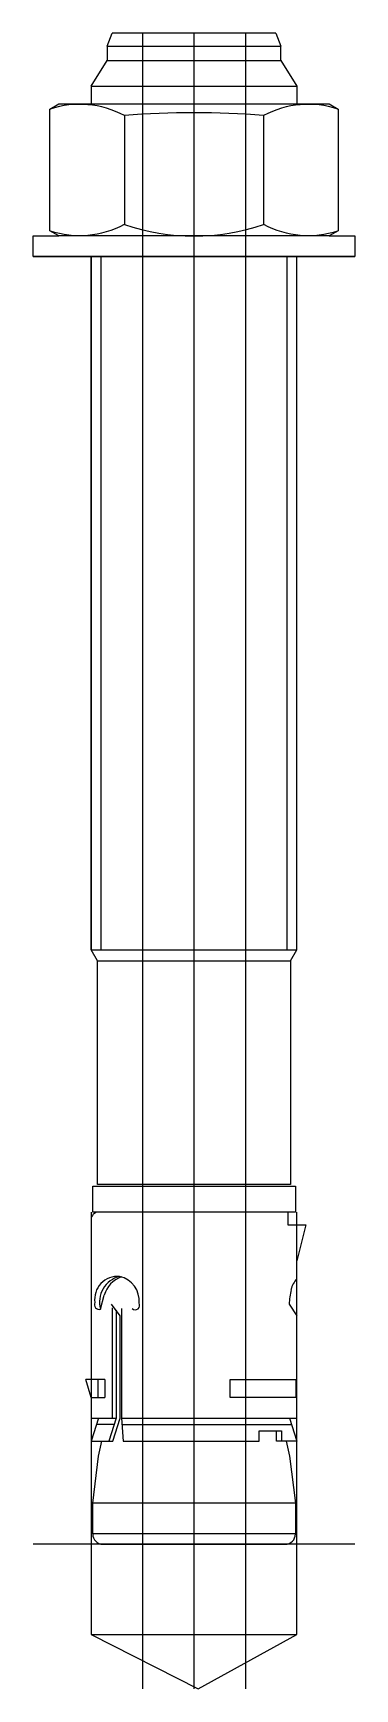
# Model space of a CAD drawing. Extents: x -12 to 12, y -111 to 17.
import ezdxf

# ---------------------------------------------------------------- set-up
doc = ezdxf.new("R2010")
doc.units = 0
doc.layers.get('0').update_dxf_attribs({"linetype": 'CONTINUOUS'})

msp = doc.modelspace()

# ---------------------------------------------------------------- linework, layer by layer
at = {"linetype": 'CONTINUOUS'}
for p, q in [((-6.75, 16.33), (-6.35, 17.35)), ((6.35, 17.35), (-6.35, 17.35)), ((-4, 17.35), (-4, -111.23)), ((0, -111.23), (0, 17.35)), ((4, 17.35), (4, -111.23)), ((6.35, 17.35), (6.75, 16.33)), ((-6.75, 16.33), (-6.75, 15.23)), ((-6.75, 16.33), (6.75, 16.33)), ((6.75, 15.23), (6.75, 16.33)), ((-8, 13.23), (-6.75, 15.23)), ((-6.75, 15.23), (6.75, 15.23)), ((6.75, 15.23), (8, 13.23)), ((-8, 13.23), (8, 13.23)), ((-8, 13.23), (-8, 11.85)), ((8, 13.23), (8, 11.85)), ((-11.19, 11.45), (-10.5, 11.85)), ((-10.5, 11.85), (10.5, 11.85)), ((10.5, 11.85), (11.19, 11.45)), ((-11.19, 2), (-11.19, 11.45)), ((-5.41, 10.95), (-5.41, 2.5)), ((5.41, 10.95), (5.41, 2.5)), ((11.19, 11.45), (11.19, 2)), ((-12.5, 1.6), (-10.5, 1.6)), ((-12.5, 0), (-12.5, 1.6)), ((-10.5, 1.6), (-11.19, 2)), ((10.5, 1.6), (-10.5, 1.6)), ((11.19, 2), (10.5, 1.6)), ((10.5, 1.6), (12.5, 1.6)), ((12.5, 1.6), (12.5, 0)), ((-12.5, 0), (12.5, 0)), ((12.5, 0), (-12.5, 0)), ((-8, 0), (-8, -53.83)), ((-8, -53.83), (-8, 0)), ((-7.23, 0), (-7.23, -53.83)), ((7.23, -53.83), (7.23, 0)), ((8, -53.83), (8, 0)), ((-8, -53.83), (8, -53.83)), ((-7.5, -54.69), (-8, -53.83)), ((7.5, -54.69), (8, -53.83)), ((-7.5, -72.05), (-7.5, -54.69)), ((-7.5, -54.69), (7.5, -54.69)), ((7.5, -54.69), (7.5, -72.05)), ((-7.87, -72.2), (7.88, -72.2)), ((-7.87, -74.2), (-7.87, -72.2)), ((7.5, -72.05), (-7.5, -72.05)), ((7.88, -72.2), (7.88, -74.2)), ((-8, -74.2), (-8, -107)), ((7.88, -74.2), (-7.87, -74.2)), ((-1, -74.2), (-7, -74.2)), ((7.3, -74.2), (7.3, -75.2)), ((8, -107), (8, -74.2)), ((7.3, -75.2), (8.7, -75.2)), ((8.7, -75.2), (8, -78)), ((-7.27, -81.74), (-6.97, -80.65)), ((-5.73, -82.25), (-6.4, -81.36)), ((-6.34, -90.2), (-6.34, -81.64)), ((-6.05, -81.82), (-6.05, -90.2)), ((-5.73, -90.2), (-5.73, -82.25)), ((-5.64, -81.69), (-5.64, -90.2)), ((7.4, -81.36), (8, -82.25)), ((-8, -88.6), (-8.4, -87.2)), ((-6.93, -87.2), (-8.4, -87.2)), ((-7.47, -87.2), (-7.47, -88.6)), ((-6.93, -87.2), (-6.93, -88.6)), ((2.8, -88.6), (2.8, -87.2)), ((2.8, -87.2), (7.9, -87.2)), ((7.9, -87.2), (7.9, -88.6)), ((-8, -88.6), (-6.93, -88.6)), ((7.9, -88.6), (2.8, -88.6)), ((-7.43, -90.2), (-8, -92)), ((-8, -90.2), (-6.05, -90.2)), ((-6.21, -90.7), (-7.59, -90.7)), ((-6.05, -90.2), (-6.62, -92)), ((-6.3, -92), (-5.73, -90.2)), ((-5.64, -90.2), (-5.49, -92)), ((-5.64, -90.2), (8, -90.2)), ((-5.6, -90.7), (7.59, -90.7)), ((5.06, -92), (5.06, -91.2)), ((5.06, -91.2), (6.81, -91.2)), ((6.41, -92), (6.41, -91.2)), ((6.81, -91.2), (6.81, -92)), ((7.43, -90.2), (8, -92)), ((-8, -92), (-6.3, -92)), ((-7.43, -93.15), (-7.16, -92)), ((-5.49, -92), (5.06, -92)), ((8, -92), (6.41, -92)), ((7.16, -92), (7.43, -93.15)), ((-7.87, -96.8), (-7.43, -93.15)), ((7.43, -93.15), (7.88, -96.8)), ((7.88, -96.8), (-7.87, -96.8)), ((-7.87, -99.2), (-7.87, -96.8)), ((7.88, -96.8), (7.88, -99.2)), ((12.5, -100), (-12.5, -100)), ((12.5, -100), (-12.5, -100)), ((12.5, -100), (-12.5, -100)), ((12.5, -100), (-12.5, -100)), ((12.5, -100), (-12.5, -100)), ((7.88, -99.2), (-7.87, -99.2)), ((-7.07, -100), (7.08, -100)), ((-8, -107), (0.33, -111.23)), ((-8, -107), (8, -107)), ((0.33, -111.23), (8, -107))]:
    msp.add_line(p, q, dxfattribs=at)
for centre, radius, start, end in [((-8.88, 4.46), 7.36, 61.8442, 108.2676), ((8.88, 4.46), 7.36, 71.7324, 118.1558), ((0, -54.77), 65.94, 85.2939, 94.7061), ((-8.88, 8.99), 7.36, 251.7324, 298.1558), ((0, 18.21), 16.62, 251.0034, 288.9966), ((8.88, 8.99), 7.36, 241.8442, 288.2676), ((-7.4, -74.8), 0.6, 90, 180), ((-5.94, -80.98), 1.78, 84.9329, 187.9749), ((-5.29, -81.2), 2.05, 103.7685, 195.2411), ((-4.95, -81.22), 2.1, 109.1885, 164.1563), ((-6.17, -81.08), 1.91, 354.2806, 78.2029), ((9.36, -80.67), 1.88, 136.5377, 166.0504), ((13.06, -81.48), 5.66, 167.1753, 178.8222), ((-7.38, -81.4), 0.36, 152.2392, 288.0318), ((-4.56, -81.45), 0.34, 224.4235, 32.3668), ((-7.07, -99.2), 0.8, 180, 270), ((7.08, -99.2), 0.8, 270, 360)]:
    msp.add_arc(centre, radius, start, end, dxfattribs=at)

doc.saveas('drawing.dxf')
